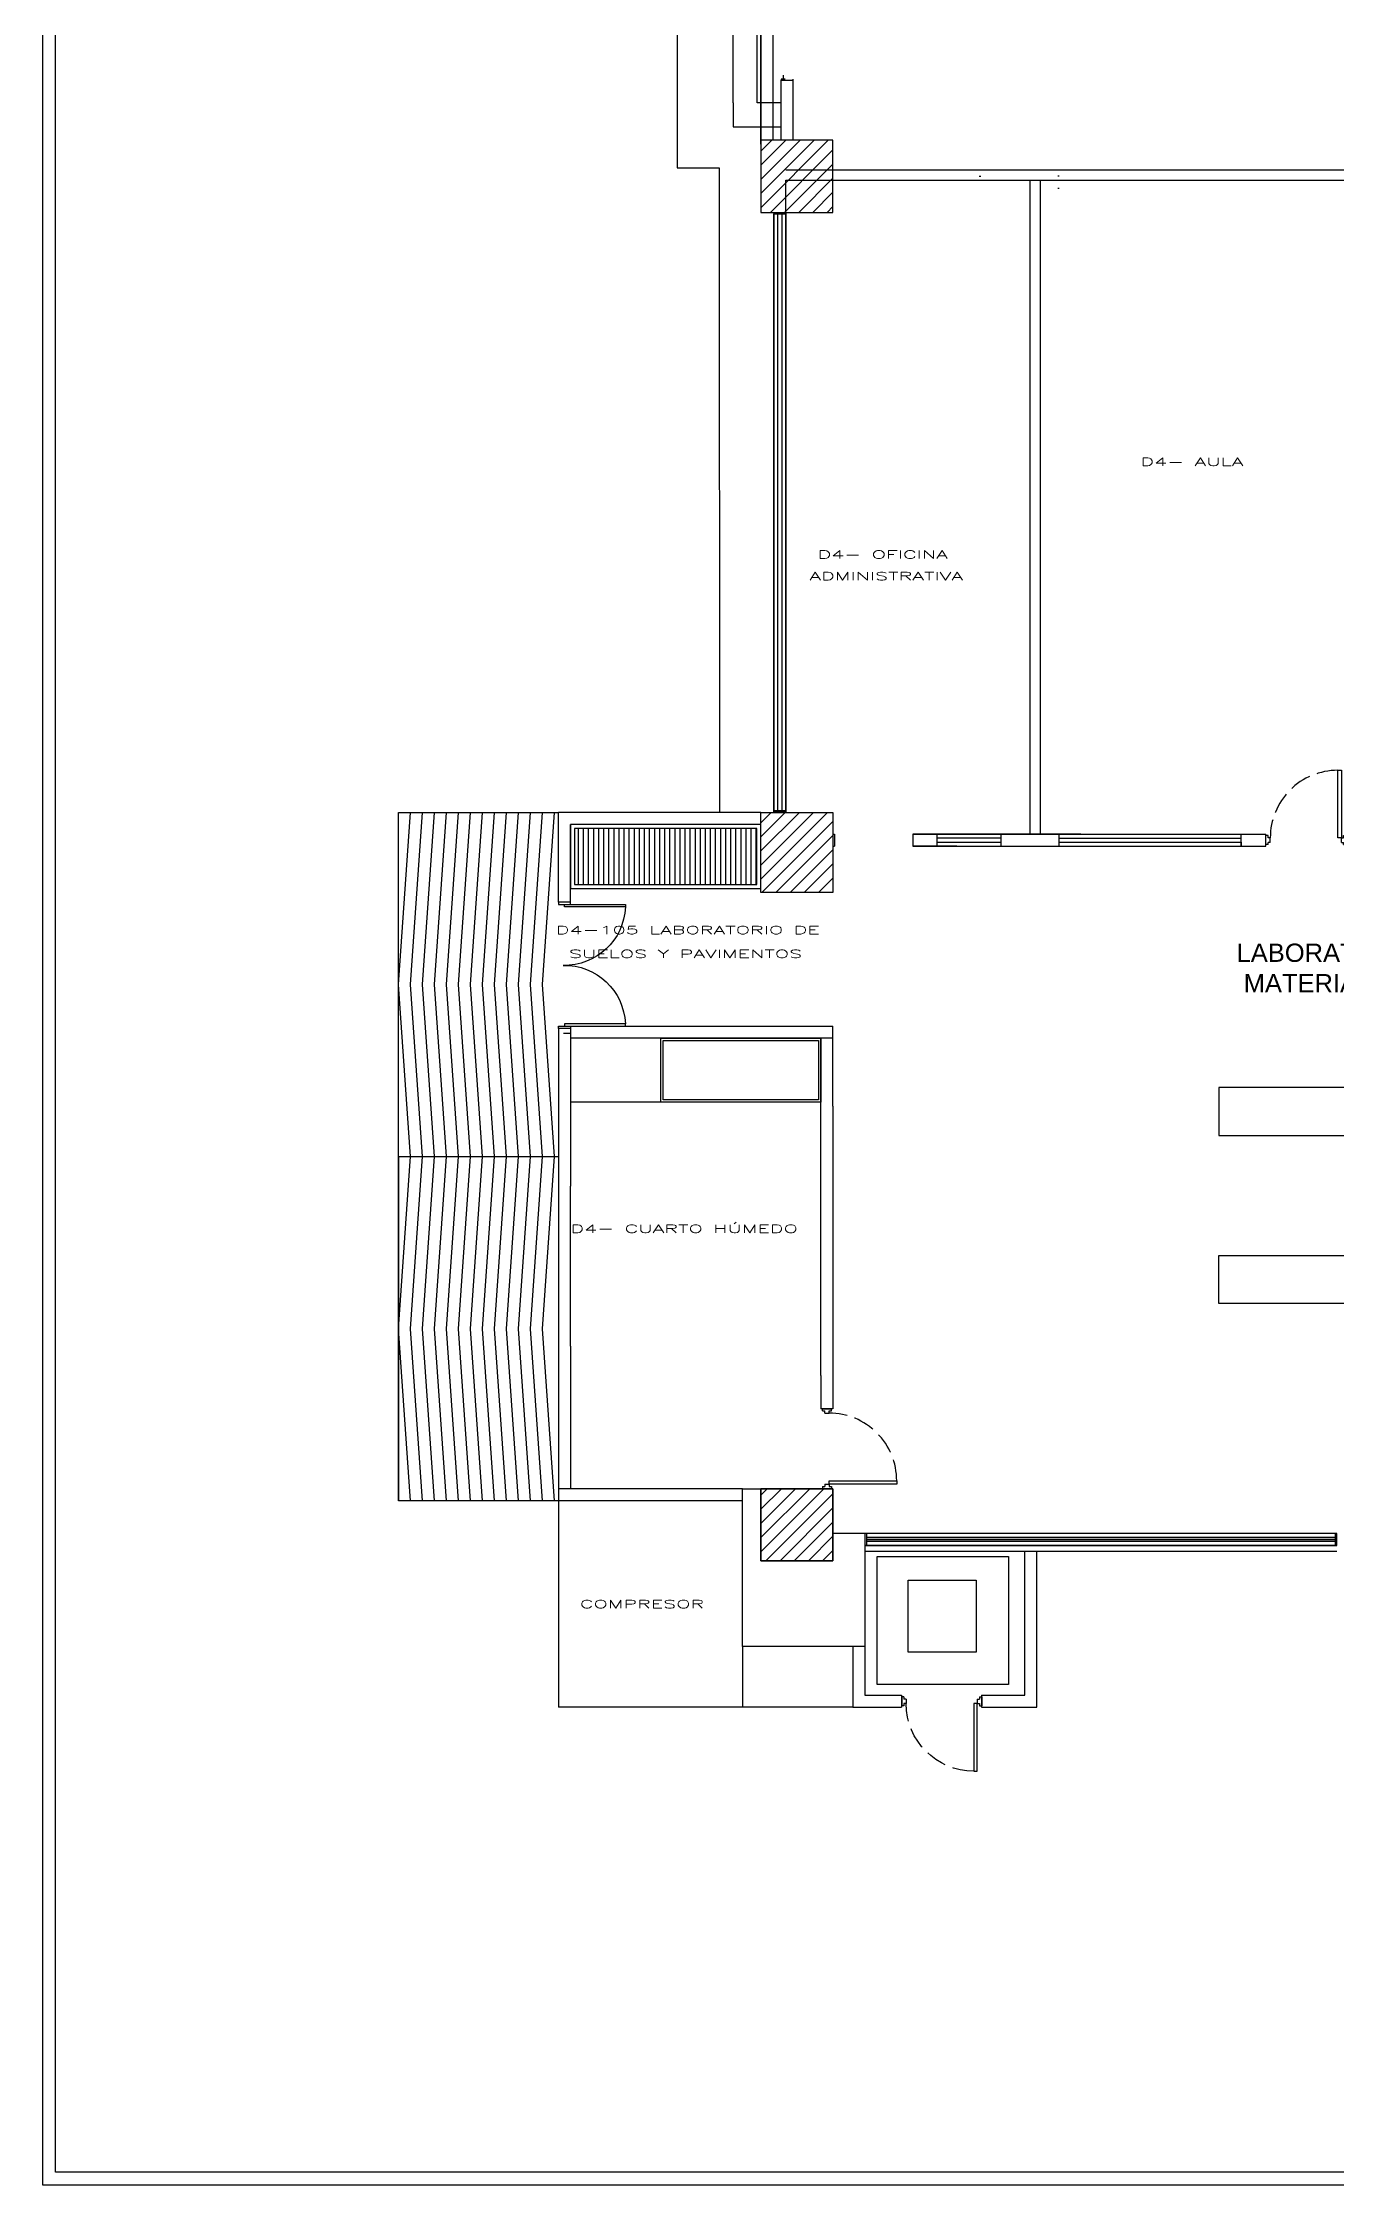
# Model space of a CAD drawing. Header units: metres. Extents: x 6495 to 6855, y 1254 to 1306.
# Drawn here: x 6495 to 6511.17, y 1254.3 to 1281.07 of the extents above; entities that cross this region are included whole.
import ezdxf

# ---------------------------------------------------------------- set-up
doc = ezdxf.new("R2010")
doc.units = ezdxf.units.M
doc.linetypes.add('ACAD_ISO02W100', pattern=[15, 12, -3])
doc.linetypes.add('ACAD_ISO12W100', pattern=[21, 12, -3, 0, -3, 0, -3])
doc.layers.add('0-Grises', color=252, linetype='Continuous')
doc.layers.add('1', color=7, linetype='ACAD_ISO12W100')
for name, color, linetype, lineweight in [('0.Texto_Oficinas', 7, 'Continuous', 20), ('Marco de puertas y ventanas', 42, 'Continuous', 30), ('proyecciones', 252, 'ACAD_ISO02W100', 25), ('Puertas', 35, 'Continuous', 30)]:
    doc.layers.add(name, color=color, linetype=linetype, lineweight=lineweight)
doc.styles.add('ROMANS', font='romans.shx')
doc.styles.get("Standard").update_dxf_attribs({"font": 'arial.ttf'})
pattern_1 = [(45, (6370.32747, 1033.63199), (-0.08838835, 0.08838835), [])]

# ---------------------------------------------------------------- blocks, each defined once
blk = doc.blocks.new('puerta')
at = {"layer": 'Marco de puertas y ventanas'}
for p, q in [((1251.574, 665.219), (1251.549, 665.219)), ((1251.549, 665.219), (1251.549, 665.119)), ((1251.574, 665.219), (1251.574, 665.194)), ((1252.424, 665.219), (1252.449, 665.219)), ((1252.424, 665.219), (1252.424, 665.194)), ((1252.449, 665.219), (1252.449, 665.119)), ((1251.574, 665.119), (1251.549, 665.119)), ((1251.599, 665.194), (1251.574, 665.194)), ((1251.599, 665.144), (1251.574, 665.144)), ((1251.574, 665.144), (1251.574, 665.119)), ((1251.599, 665.194), (1251.599, 665.144)), ((1252.399, 665.194), (1252.424, 665.194)), ((1252.399, 665.194), (1252.399, 665.144)), ((1252.399, 665.144), (1252.424, 665.144)), ((1252.424, 665.144), (1252.424, 665.119)), ((1252.424, 665.119), (1252.449, 665.119))]:
    blk.add_line(p, q, dxfattribs=at)
at = {"layer": 'proyecciones', "ltscale": 0.02}
blk.add_arc((1251.639, 665.144), 0.76, 270, 0, dxfattribs=at)
at = {"layer": 'Puertas'}
for p, q in [((1251.599, 665.144), (1251.639, 665.144)), ((1251.599, 664.384), (1251.599, 665.144)), ((1251.639, 665.144), (1251.639, 664.384)), ((1251.639, 664.384), (1251.599, 664.384))]:
    blk.add_line(p, q, dxfattribs=at)

msp = doc.modelspace()

# ---------------------------------------------------------------- hatches: boundary and pattern name
at = {"layer": '0-Grises'}
h = msp.add_hatch(dxfattribs=at)
h.set_pattern_fill('ANSI31', color=8, style=0)
h.set_pattern_definition(pattern_1)
h.paths.add_polyline_path([(6503.98, 1279.85), (6503.98, 1279.8), (6503.98, 1278.95), (6504.88, 1278.95), (6504.88, 1279.85)])
h = msp.add_hatch(dxfattribs=at)
h.set_pattern_fill('ANSI31', color=8, style=0)
h.set_pattern_definition([(45, (6363.12747, 1042.08199), (-0.08838835, 0.08838835), [])])
h.paths.add_polyline_path([(6503.98, 1270.75), (6503.98, 1270.74), (6503.98, 1270.45), (6504.88, 1270.45), (6504.88, 1271.45), (6503.98, 1271.45)])
h = msp.add_hatch(dxfattribs=at)
h.set_pattern_fill('ANSI31', color=8, scale=0.02, angle=45)
h.set_pattern_definition([(90, (50.417635, -36.83883), (-0.0635, 7e-18), [])])
h.paths.add_polyline_path([(6501.65, 1271.25), (6501.65, 1270.55), (6503.93, 1270.55), (6503.93, 1271.25)])
h = msp.add_hatch(dxfattribs=at)
h.set_pattern_fill('ANSI31', color=8, style=0)
h.set_pattern_definition(pattern_1)
h.paths.add_polyline_path([(6504.88, 1263), (6503.98, 1263), (6503.98, 1262.1), (6504.88, 1262.1)])

# ---------------------------------------------------------------- linework, layer by layer
for p, q in [((6502.935, 1283.867), (6502.935, 1279.507)), ((6503.98, 1279.8), (6503.98, 1283.08)), ((6503.635, 1280.32), (6503.635, 1282.68)), ((6503.935, 1280.32), (6503.935, 1282.68)), ((6504.285, 1280.615), (6504.235, 1280.615)), ((6504.235, 1280.615), (6504.235, 1280.6)), ((6504.235, 1279.85), (6504.235, 1280.6)), ((6504.235, 1280.6), (6504.385, 1280.6)), ((6504.26, 1280.665), (6504.26, 1280.615)), ((6504.385, 1280.6), (6504.385, 1280.615)), ((6504.385, 1279.85), (6504.385, 1280.6)), ((6503.635, 1280.32), (6503.635, 1280.02)), ((6504.235, 1280.32), (6503.935, 1280.32)), ((6503.635, 1280.02), (6504.235, 1280.02)), ((6503.98, 1279.85), (6503.98, 1278.95)), ((6504.88, 1279.85), (6503.98, 1279.85)), ((6504.88, 1278.95), (6504.88, 1279.85)), ((6502.935, 1279.507), (6503.46, 1279.507)), ((6503.46, 1279.507), (6503.462, 1271.45)), ((6506.71, 1279.4), (6506.73, 1279.4)), ((6507.71, 1279.4), (6507.69, 1279.4)), ((6507.69, 1279.25), (6507.71, 1279.25)), ((6503.98, 1278.95), (6504.88, 1278.95)), ((6504.14, 1278.95), (6504.14, 1278.93)), ((6504.14, 1278.95), (6504.29, 1278.95)), ((6504.14, 1271.45), (6504.14, 1278.93)), ((6504.14, 1271.45), (6504.14, 1278.93)), ((6504.14, 1278.93), (6504.29, 1278.93)), ((6504.19, 1271.47), (6504.19, 1278.93)), ((6504.19, 1271.47), (6504.19, 1278.93)), ((6504.24, 1278.93), (6504.24, 1271.47)), ((6504.24, 1278.93), (6504.24, 1271.47)), ((6504.29, 1278.95), (6504.29, 1271.45)), ((6504.29, 1271.45), (6504.29, 1278.95)), ((6501.45, 1270.33), (6501.45, 1271.45)), ((6503.98, 1271.45), (6501.45, 1271.45)), ((6504.29, 1271.47), (6504.14, 1271.47)), ((6504.29, 1271.45), (6504.14, 1271.45)), ((6504.29, 1271.45), (6504.29, 1271.47)), ((6503.98, 1271.3), (6501.6, 1271.3)), ((6501.6, 1270.33), (6501.6, 1271.3)), ((6504.88, 1271.18), (6504.9, 1271.18)), ((6504.88, 1271.18), (6504.9, 1271.18)), ((6504.88, 1271.18), (6504.88, 1271.03)), ((6504.9, 1271.18), (6504.9, 1271.03)), ((6507.98, 1271.18), (6505.88, 1271.18)), ((6505.88, 1271.18), (6510.29, 1271.18)), ((6506.98, 1271.13), (6506.18, 1271.13)), ((6506.18, 1271.08), (6506.98, 1271.08)), ((6507.98, 1271.18), (6507.96, 1271.18)), ((6510.29, 1271.03), (6510.29, 1271.18)), ((6504.88, 1271.03), (6504.9, 1271.03)), ((6505.88, 1271.03), (6507.98, 1271.03)), ((6506.43, 1271.03), (6505.88, 1271.03)), ((6505.88, 1271.03), (6510.29, 1271.03)), ((6501.45, 1270.33), (6501.45, 1270.3)), ((6501.6, 1270.33), (6501.45, 1270.33)), ((6501.45, 1270.3), (6501.6, 1270.3)), ((6501.6, 1270.3), (6501.6, 1270.33)), ((6501.601, 1268.78), (6504.88, 1268.78)), ((6501.601, 1268.75), (6501.601, 1267.83)), ((6504.88, 1267.78), (6504.88, 1268.78)), ((6504.88, 1268.63), (6501.601, 1268.63)), ((6504.73, 1264.415), (6504.73, 1268.63)), ((6501.601, 1267.83), (6501.601, 1266.78)), ((6504.88, 1267.78), (6504.881, 1264.415)), ((6499.45, 1267.15), (6501.451, 1267.15)), ((6499.45, 1267.15), (6499.45, 1262.85)), ((6501.451, 1266.78), (6501.451, 1264.78)), ((6501.601, 1264.78), (6501.601, 1266.78)), ((6501.601, 1264.78), (6501.601, 1263)), ((6504.73, 1264.415), (6504.73, 1264)), ((6504.88, 1264.415), (6504.88, 1264)), ((6504.88, 1264), (6504.73, 1264)), ((6504.88, 1264), (6504.73, 1264)), ((6503.75, 1261.03), (6503.75, 1263)), ((6503.75, 1263), (6503.98, 1263)), ((6503.98, 1263), (6503.98, 1262.1)), ((6504.88, 1263), (6503.98, 1263)), ((6504.311, 1263), (6504.16, 1263)), ((6504.311, 1263), (6504.16, 1263)), ((6504.88, 1262.1), (6504.88, 1263)), ((6505.28, 1262.44), (6504.88, 1262.44)), ((6505.28, 1262.44), (6505.28, 1262.29)), ((6506.239, 1262.44), (6505.28, 1262.44)), ((6506.239, 1262.29), (6505.28, 1262.29)), ((6505.28, 1262.26), (6505.28, 1261.03)), ((6505.28, 1262.22), (6506.239, 1262.22)), ((6505.3, 1262.44), (6505.3, 1262.29)), ((6505.3, 1262.44), (6505.3, 1262.29)), ((6506.239, 1262.39), (6505.3, 1262.39)), ((6506.239, 1262.365), (6505.3, 1262.365)), ((6506.239, 1262.365), (6505.3, 1262.365)), ((6506.239, 1262.34), (6505.3, 1262.34)), ((6511.18, 1262.44), (6506.239, 1262.44)), ((6511.16, 1262.39), (6506.239, 1262.39)), ((6511.16, 1262.365), (6506.239, 1262.365)), ((6511.16, 1262.365), (6506.239, 1262.365)), ((6511.16, 1262.34), (6506.239, 1262.34)), ((6511.18, 1262.29), (6506.239, 1262.29)), ((6506.239, 1262.22), (6511.18, 1262.22)), ((6511.18, 1262.44), (6511.16, 1262.44)), ((6511.16, 1262.44), (6511.16, 1262.29)), ((6503.98, 1262.1), (6504.88, 1262.1)), ((6505.28, 1261.03), (6503.75, 1261.03)), ((6505.739, 1260.42), (6505.739, 1260.27)), ((6506.739, 1260.42), (6506.739, 1260.27))]:
    msp.add_line(p, q, dxfattribs=at)
for points in [[(6495.005, 1305.516), (6569.505, 1305.516), (6569.505, 1254.298), (6495.005, 1254.298)], [(6495.165, 1305.356), (6562.826, 1305.356), (6562.826, 1254.458), (6495.165, 1254.458)], [(6503.98, 1278.95), (6504.88, 1278.95), (6504.88, 1279.85), (6503.98, 1279.85)], [(6511.16, 1262.365), (6506.239, 1262.365)]]:
    msp.add_lwpolyline(points, close=True, dxfattribs=at)
for points in [[(6504.14, 1271.47), (6504.29, 1271.47), (6504.29, 1271.45), (6504.14, 1271.45), (6504.14, 1278.93), (6504.14, 1271.45)], [(6504.291, 1278.95), (6504.289, 1275.239)], [(6504.29, 1278.93), (6504.29, 1271.45)], [(6504.29, 1275.19), (6504.29, 1273.235)], [(6504.88, 1270.45), (6503.98, 1270.45), (6503.98, 1271.45), (6504.88, 1271.45), (6504.88, 1270.45), (6504.88, 1270.45), (6504.88, 1270.45), (6504.88, 1270.45)], [(6502.285, 1270.27), (6501.526, 1270.27), (6501.526, 1270.3)], [(6501.451, 1268.75), (6501.451, 1268.78), (6501.601, 1268.78), (6501.601, 1268.75)], [(6501.601, 1268.75), (6501.451, 1268.75), (6501.451, 1266.78)], [(6501.601, 1268.69), (6501.511, 1268.69)], [(6502.285, 1268.81), (6501.526, 1268.81), (6501.526, 1268.78), (6502.286, 1268.78), (6502.286, 1268.81)], [(6501.451, 1264.78), (6501.451, 1263)], [(6505.28, 1262.44), (6505.28, 1261.03), (6503.75, 1261.03), (6503.75, 1263), (6503.98, 1263), (6504.88, 1263), (6504.88, 1262.1), (6503.98, 1262.1), (6503.98, 1263)], [(6505.28, 1262.44), (6505.28, 1262.29), (6506.239, 1262.29), (6511.18, 1262.29), (6511.18, 1262.44), (6506.239, 1262.44), (6505.28, 1262.44), (6504.88, 1262.44)], [(6505.28, 1262.22), (6506.239, 1262.22), (6511.18, 1262.22)], [(6511.16, 1262.39), (6506.239, 1262.39), (6505.3, 1262.39)], [(6511.16, 1262.34), (6506.239, 1262.34), (6505.3, 1262.34)], [(6506.739, 1260.42), (6507.28, 1260.42), (6507.28, 1262.22)], [(6506.739, 1260.27), (6507.43, 1260.27), (6507.43, 1262.22)], [(6511.18, 1262.44), (6511.16, 1262.44), (6511.16, 1262.29)], [(6505.13, 1261.03), (6505.13, 1260.27), (6505.739, 1260.27)], [(6505.28, 1261.03), (6505.28, 1260.42), (6505.739, 1260.42)]]:
    msp.add_lwpolyline(points, dxfattribs=at)
at = {"layer": '0-Grises', "flags": 128}
for points in [[(6501.45, 1262.85), (6499.45, 1262.85), (6499.45, 1271.45), (6501.45, 1271.45)], [(6499.6, 1267.15), (6499.45, 1269.3), (6499.6, 1271.45)], [(6499.75, 1267.15), (6499.6, 1269.3), (6499.75, 1271.45)], [(6499.9, 1267.15), (6499.75, 1269.3), (6499.9, 1271.45)], [(6500.05, 1267.15), (6499.9, 1269.3), (6500.05, 1271.45)], [(6500.2, 1267.15), (6500.05, 1269.3), (6500.2, 1271.45)], [(6500.35, 1267.15), (6500.2, 1269.3), (6500.35, 1271.45)], [(6500.5, 1267.15), (6500.35, 1269.3), (6500.5, 1271.45)], [(6500.65, 1267.15), (6500.5, 1269.3), (6500.65, 1271.45)], [(6500.8, 1267.15), (6500.65, 1269.3), (6500.8, 1271.45)], [(6500.95, 1267.15), (6500.8, 1269.3), (6500.95, 1271.45)], [(6501.1, 1267.15), (6500.95, 1269.3), (6501.1, 1271.45)], [(6501.25, 1267.15), (6501.1, 1269.3), (6501.25, 1271.45)], [(6501.4, 1267.15), (6501.25, 1269.3), (6501.4, 1271.45)], [(6499.6, 1262.85), (6499.45, 1265), (6499.6, 1267.15)], [(6499.75, 1262.85), (6499.6, 1265), (6499.75, 1267.15)], [(6499.9, 1262.85), (6499.75, 1265), (6499.9, 1267.15)], [(6500.05, 1262.85), (6499.9, 1265), (6500.05, 1267.15)], [(6500.2, 1262.85), (6500.05, 1265), (6500.2, 1267.15)], [(6500.35, 1262.85), (6500.2, 1265), (6500.35, 1267.15)], [(6500.5, 1262.85), (6500.35, 1265), (6500.5, 1267.15)], [(6500.65, 1262.85), (6500.5, 1265), (6500.65, 1267.15)], [(6500.8, 1262.85), (6500.65, 1265), (6500.8, 1267.15)], [(6500.95, 1262.85), (6500.8, 1265), (6500.95, 1267.15)], [(6501.1, 1262.85), (6500.95, 1265), (6501.1, 1267.15)], [(6501.25, 1262.85), (6501.1, 1265), (6501.25, 1267.15)], [(6501.4, 1262.85), (6501.25, 1265), (6501.4, 1267.15)], [(6503.75, 1263), (6501.45, 1263), (6501.45, 1262.85)], [(6503.75, 1262.85), (6501.45, 1262.85)]]:
    msp.add_lwpolyline(points, dxfattribs=at)
for points in [[(6501.6, 1271.3), (6501.6, 1270.5), (6503.98, 1270.5), (6503.98, 1271.3)], [(6501.65, 1271.25), (6501.65, 1270.55), (6503.93, 1270.55), (6503.93, 1271.25)], [(6511.89, 1270.86), (6511.89, 1270.26), (6514.205, 1270.26), (6514.205, 1270.26), (6514.205, 1268.015), (6514.205, 1268.015), (6509.705, 1268.015), (6509.705, 1267.415), (6514.805, 1267.415), (6514.805, 1270.86)], [(6502.73, 1267.83), (6502.73, 1268.63), (6504.73, 1268.63), (6504.73, 1267.83)], [(6502.76, 1267.86), (6502.76, 1268.6), (6504.7, 1268.6), (6504.7, 1267.86)], [(6512.08, 1263.05), (6514.205, 1263.05), (6514.205, 1263.05), (6514.205, 1265.315), (6514.205, 1265.315), (6509.705, 1265.315), (6509.705, 1265.915), (6514.805, 1265.915), (6514.805, 1262.45), (6512.08, 1262.45)], [(6501.45, 1263), (6501.45, 1263)], [(6505.434, 1262.155), (6507.074, 1262.155), (6507.074, 1260.555), (6505.434, 1260.555)], [(6505.822, 1261.858), (6506.672, 1261.858), (6506.672, 1260.958), (6505.822, 1260.958)]]:
    msp.add_lwpolyline(points, close=True, dxfattribs=at)
at = {"layer": '0-Grises'}
msp.add_lwpolyline([(6501.526, 1270.3), (6502.286, 1270.3), (6502.286, 1270.27, -0.408945), (6501.508, 1269.54, -0.408945), (6502.286, 1268.81)], format="xyb", dxfattribs=at)
at = {"layer": '0-Grises', "color": 253}
msp.add_lwpolyline([(6506.239, 1262.365), (6505.3, 1262.365)], close=True, dxfattribs=at)
at = {"layer": '1', "flags": 128}
for points in [[(6503.98, 1283.08), (6503.98, 1279.85)], [(6504.13, 1283.08), (6504.13, 1279.85)], [(6504.291, 1279.48), (6511.29, 1279.48)], [(6504.291, 1271.45), (6504.291, 1279.35)], [(6504.291, 1279.35), (6511.566, 1279.35)], [(6507.346, 1271.18), (6507.346, 1279.35)], [(6507.476, 1271.18), (6507.476, 1279.35)], [(6505.88, 1271.18), (6505.88, 1271.03)], [(6505.88, 1271.18), (6507.346, 1271.18)], [(6505.88, 1271.18), (6505.88, 1271.18), (6506.18, 1271.18), (6506.18, 1271.03)], [(6506.18, 1271.18), (6506.98, 1271.18), (6506.98, 1271.03)], [(6506.98, 1271.18), (6507.705, 1271.18), (6507.705, 1271.03)], [(6507.346, 1271.18), (6510.29, 1271.18)], [(6507.705, 1271.08), (6509.985, 1271.08), (6509.985, 1271.03), (6509.985, 1271.18)], [(6507.705, 1271.13), (6509.985, 1271.13)], [(6510.29, 1271.03), (6510.29, 1271.18)], [(6502.73, 1267.83), (6501.601, 1267.83)], [(6501.45, 1262.85), (6501.45, 1260.27)], [(6503.75, 1261.03), (6503.75, 1260.27)], [(6505.13, 1260.27), (6501.45, 1260.27)]]:
    msp.add_lwpolyline(points, dxfattribs=at)

# ---------------------------------------------------------------- block references
at = {"layer": '0-Grises', "xscale": 1.111111111111399, "yscale": 1.111111111111399, "zscale": 1.111111111111399}
for p, rotation in [((7901.901, 2010.182), 180), ((7243.882, -127.61), 89.99999999999999)]:
    msp.add_blockref('puerta', p, dxfattribs=dict(at, rotation=rotation))
at = {"layer": '0-Grises', "xscale": -1.111111111111399, "yscale": 1.111111111111399, "zscale": 1.111111111111399}
msp.add_blockref('puerta', (7897.35, 521.268), dxfattribs=at)

# ---------------------------------------------------------------- texts
at = {"layer": '0-Grises', "color": 7, "insert": (6509.926, 1269.812), "char_height": 0.22817, "attachment_point": 1}
msp.add_mtext_dynamic_manual_height_columns('LABORATORIO  MATERIALES ', width=2.21693, gutter_width=1, heights=[0], dxfattribs=at)
at = {"layer": '0.Texto_Oficinas', "style": 'ROMANS', "width": 1.9}
for s, p in [('D4- AULA ', (6508.725, 1275.783)), ('D4- OFICINA ', (6504.689, 1274.624)), ('ADMINISTRATIVA', (6504.586, 1274.354)), ('D4-105 LABORATORIO DE ', (6501.418, 1269.932)), ('SUELOS Y PAVIMENTOS ', (6501.581, 1269.633)), ('D4- CUARTO HÚMEDO ', (6501.601, 1266.199)), ('COMPRESOR', (6501.717, 1261.509))]:
    msp.add_text(s, height=0.1, dxfattribs=at).set_placement(p)

doc.saveas('drawing.dxf')
